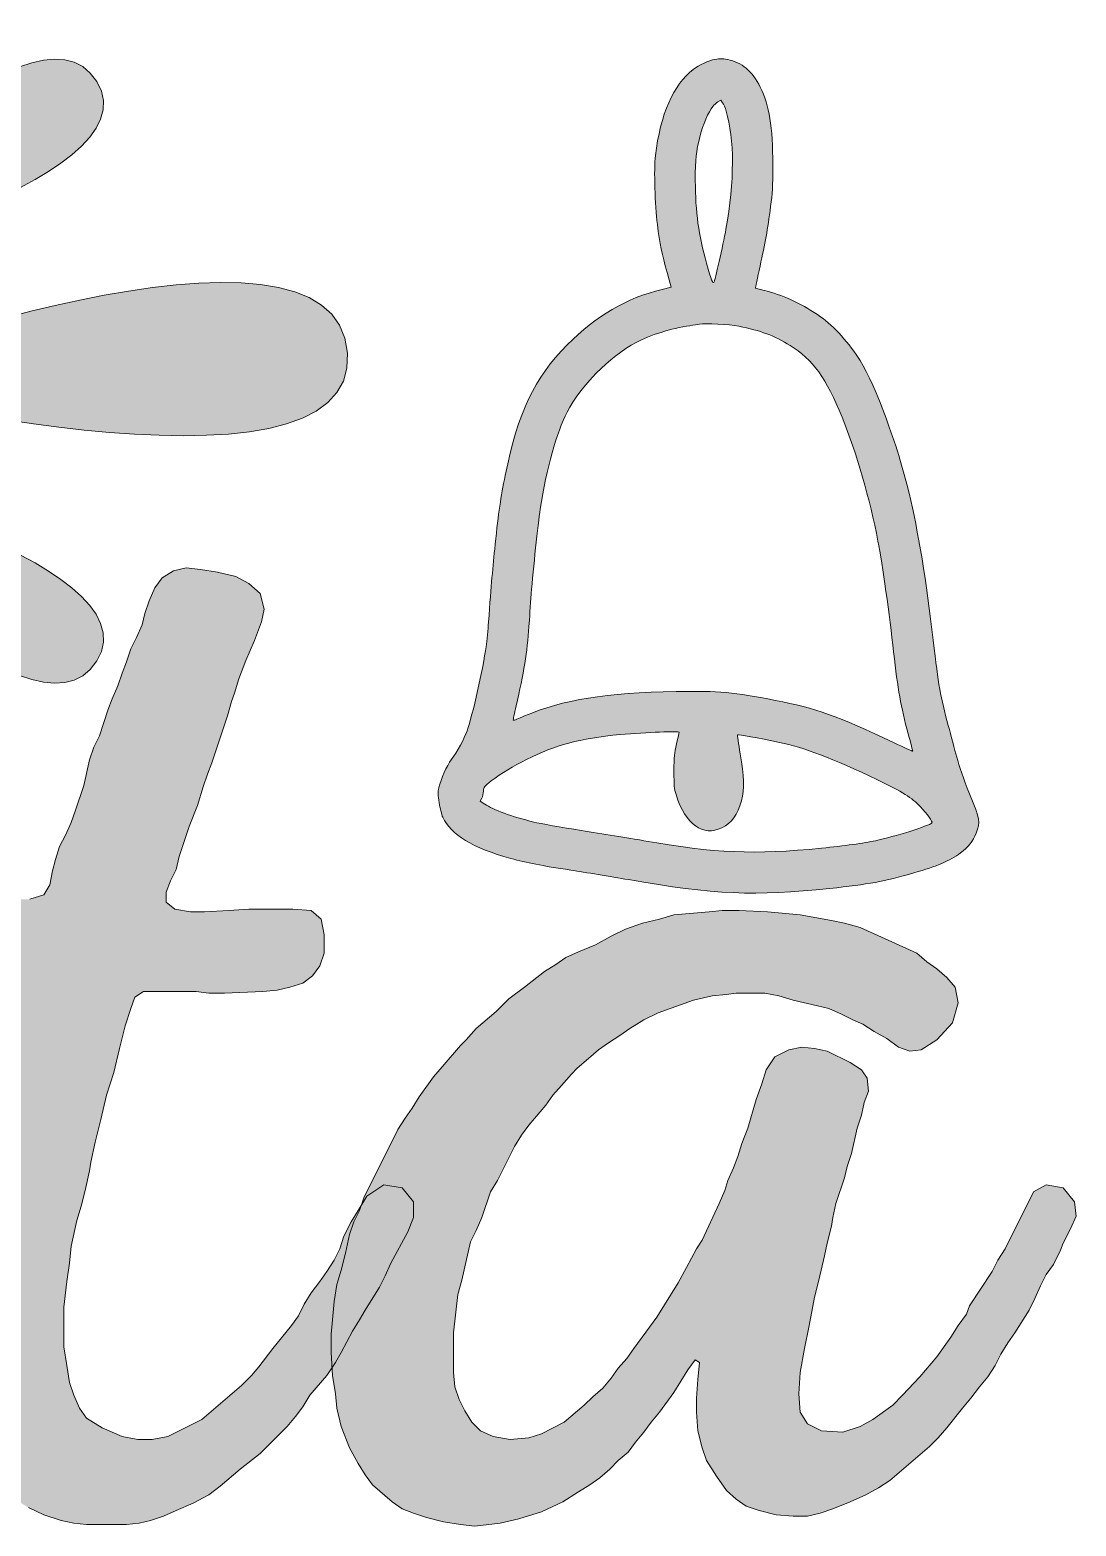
# Model space of a CAD drawing. Header units: inches. Extents: x 0.43 to 5.57, y -5.37 to -0.63.
# Drawn here: x 3.901 to 5.566, y -5.372 to -2.992 of the extents above; entities that cross this region are included whole.
import ezdxf

# ---------------------------------------------------------------- set-up
doc = ezdxf.new("R2010")
doc.units = ezdxf.units.IN
doc.header["$MEASUREMENT"] = 0
doc.layers.add('Layer 1', color=7, linetype='Continuous')

# ---------------------------------------------------------------- blocks, each defined once
blk = doc.blocks.new('block 3')
at = {"layer": 'Layer 1', "true_color": 0xcb963a}
h = blk.add_hatch(color=33, dxfattribs=at)
h.dxf.hatch_style = 2
h.paths.add_polyline_path([(4.5118, -4.8567), (4.5118, -4.8815), (4.5028, -4.9042), (4.4756, -4.9539), (4.4666, -4.9743), (4.4576, -4.9924), (4.4349, -5.0286), (4.4259, -5.0444), (4.4146, -5.0625), (4.3965, -5.0964), (4.3874, -5.1123), (4.3739, -5.1326), (4.3467, -5.1643), (4.3354, -5.1824), (4.3241, -5.1982), (4.3105, -5.2141), (4.2675, -5.257), (4.2359, -5.2819), (4.2042, -5.3091), (4.1861, -5.3226), (4.1612, -5.3362), (4.1341, -5.3475), (4.1137, -5.3565), (4.0934, -5.3633), (4.0753, -5.3679), (4.0549, -5.3701), (3.9916, -5.3701), (3.9712, -5.3679), (3.9509, -5.3633), (3.9237, -5.3543), (3.8989, -5.343), (3.8808, -5.3317), (3.8491, -5.3045), (3.8378, -5.2887), (3.8265, -5.2706), (3.8084, -5.2344), (3.8016, -5.2163), (3.7948, -5.196), (3.7903, -5.1756), (3.7858, -5.1575), (3.7858, -5.1371), (3.7835, -5.1168), (3.7835, -5.0964), (3.7812, -5.0738), (3.7812, -5.0534), (3.788, -4.9924), (3.788, -4.972), (3.7993, -4.8702), (3.8039, -4.8499), (3.8061, -4.8295), (3.8152, -4.7888), (3.8219, -4.7594), (3.8287, -4.7323), (3.8333, -4.7119), (3.8401, -4.6916), (3.8446, -4.6712), (3.8514, -4.6508), (3.8559, -4.6305), (3.8604, -4.6033), (3.8695, -4.5739), (3.883, -4.5332), (3.883, -4.5151), (3.8762, -4.5038), (3.8604, -4.4993), (3.8423, -4.497), (3.8197, -4.4925), (3.7971, -4.4835), (3.7812, -4.4631), (3.7767, -4.4427), (3.7745, -4.4201), (3.779, -4.402), (3.788, -4.3862), (3.8039, -4.3749), (3.8333, -4.3726), (3.8672, -4.3749), (3.9011, -4.3749), (3.9237, -4.3681), (3.9328, -4.3523), (3.9373, -4.3296), (3.9418, -4.3115), (3.9486, -4.2912), (3.9577, -4.2731), (3.9667, -4.2527), (3.9735, -4.2346), (3.9871, -4.1939), (3.9961, -4.1532), (4.0029, -4.1328), (4.012, -4.1148), (4.0255, -4.074), (4.0323, -4.056), (4.0414, -4.0356), (4.0482, -4.0152), (4.0549, -3.9971), (4.0617, -3.9768), (4.0708, -3.9587), (4.0798, -3.9383), (4.0843, -3.9202), (4.0911, -3.8999), (4.1002, -3.8795), (4.1115, -3.8637), (4.1296, -3.8524), (4.1499, -3.8479), (4.1726, -3.8501), (4.1997, -3.8546), (4.2291, -3.8614), (4.2495, -3.8727), (4.2675, -3.8886), (4.2743, -3.9135), (4.2698, -3.9338), (4.2585, -3.9632), (4.2449, -3.9949), (4.2336, -4.0243), (4.2268, -4.0469), (4.2223, -4.0605), (4.2155, -4.0831), (4.1906, -4.1577), (4.1839, -4.1758), (4.1771, -4.1962), (4.168, -4.2256), (4.1545, -4.2595), (4.1386, -4.307), (4.1341, -4.3274), (4.125, -4.3455), (4.1183, -4.3636), (4.1183, -4.3794), (4.1318, -4.3907), (4.1567, -4.3952), (4.1793, -4.3952), (4.2178, -4.393), (4.2495, -4.3907), (4.3196, -4.3907), (4.349, -4.393), (4.3648, -4.4065), (4.3693, -4.4314), (4.3693, -4.4608), (4.3625, -4.4812), (4.3512, -4.497), (4.3354, -4.5083), (4.3151, -4.5151), (4.2947, -4.5196), (4.2721, -4.5219), (4.211, -4.5242), (4.1861, -4.5242), (4.1658, -4.5219), (4.0821, -4.5219), (4.0685, -4.531), (4.0617, -4.549), (4.0527, -4.5762), (4.0436, -4.6124), (4.0346, -4.6508), (4.0233, -4.687), (4.0142, -4.7255), (4.0052, -4.7617), (3.9984, -4.7933), (3.9961, -4.8069), (3.9893, -4.8386), (3.9826, -4.8635), (3.9758, -4.8861), (3.9667, -4.9268), (3.9645, -4.9539), (3.9599, -4.9833), (3.9554, -5.024), (3.9554, -5.0874), (3.9599, -5.1168), (3.9645, -5.1439), (3.9712, -5.1643), (3.9803, -5.1846), (3.9916, -5.2005), (4.0165, -5.2163), (4.0482, -5.2299), (4.073, -5.2344), (4.0956, -5.2344), (4.1205, -5.2299), (4.1748, -5.2027), (4.2381, -5.1485), (4.254, -5.1326), (4.2653, -5.119), (4.2879, -5.0896), (4.3173, -5.0534), (4.3286, -5.0376), (4.3377, -5.0195), (4.349, -5.0014), (4.3625, -4.9833), (4.3739, -4.9675), (4.3852, -4.9494), (4.3942, -4.9313), (4.401, -4.9109), (4.4123, -4.8883), (4.4236, -4.8702), (4.4372, -4.8476), (4.4643, -4.8295), (4.4937, -4.8341)])
h = blk.add_hatch(color=33, dxfattribs=at)
h.dxf.hatch_style = 2
h.paths.add_polyline_path([(5.5455, -4.9223), (5.541, -4.9336), (5.5297, -4.9562), (5.5184, -4.972), (5.5093, -4.9901), (5.5003, -5.0105), (5.4912, -5.0286), (5.4686, -5.0648), (5.4573, -5.0806), (5.446, -5.0987), (5.4369, -5.1168), (5.4256, -5.1349), (5.4121, -5.1507), (5.3985, -5.1688), (5.3849, -5.1846), (5.3601, -5.2163), (5.3465, -5.2321), (5.3329, -5.2457), (5.2696, -5.3), (5.2515, -5.3113), (5.2311, -5.3226), (5.2062, -5.3339), (5.1791, -5.3452), (5.1587, -5.352), (5.1384, -5.3565), (5.1158, -5.3565), (5.0886, -5.3543), (5.0615, -5.3475), (5.0411, -5.3407), (5.0253, -5.3294), (5.0094, -5.3158), (4.9936, -5.2932), (4.9778, -5.2683), (4.971, -5.248), (4.9642, -5.2208), (4.9619, -5.1914), (4.9619, -5.1688), (4.9642, -5.1394), (4.9665, -5.1123), (4.9597, -5.1077), (4.9484, -5.1236), (4.9258, -5.1598), (4.9031, -5.1914), (4.8896, -5.2073), (4.8783, -5.2231), (4.8647, -5.2389), (4.8534, -5.2548), (4.8375, -5.2683), (4.824, -5.2819), (4.8081, -5.2955), (4.7923, -5.3068), (4.7742, -5.3181), (4.7493, -5.3339), (4.7154, -5.3498), (4.6792, -5.3611), (4.6498, -5.3679), (4.6091, -5.3724), (4.5865, -5.3701), (4.5593, -5.3656), (4.5322, -5.3588), (4.5118, -5.352), (4.4937, -5.3452), (4.4779, -5.3339), (4.4462, -5.3068), (4.4349, -5.2909), (4.4236, -5.2729), (4.41, -5.248), (4.3965, -5.2141), (4.3897, -5.1846), (4.3874, -5.162), (4.3829, -5.1326), (4.3806, -5.0964), (4.3806, -5.067), (4.3829, -5.0444), (4.3852, -5.015), (4.3897, -4.9879), (4.3965, -4.9652), (4.4033, -4.9381), (4.41, -4.9087), (4.4168, -4.8883), (4.4259, -4.8702), (4.4327, -4.8499), (4.4869, -4.7413), (4.4983, -4.7232), (4.5096, -4.7074), (4.5209, -4.6893), (4.5435, -4.6576), (4.5571, -4.6418), (4.5865, -4.6078), (4.5955, -4.5988), (4.6114, -4.5807), (4.643, -4.5536), (4.6634, -4.5332), (4.6883, -4.5151), (4.7199, -4.4902), (4.738, -4.4789), (4.7539, -4.4676), (4.7742, -4.4586), (4.8013, -4.4473), (4.8262, -4.4337), (4.8489, -4.4224), (4.876, -4.4133), (4.9031, -4.4065), (4.9258, -4.3998), (4.9823, -4.3952), (5.0027, -4.393), (5.0298, -4.393), (5.075, -4.3952), (5.1271, -4.3998), (5.1768, -4.4088), (5.1972, -4.4133), (5.2221, -4.4201), (5.3125, -4.4608), (5.3284, -4.4744), (5.3442, -4.4857), (5.3601, -4.4993), (5.3736, -4.5151), (5.3781, -4.54), (5.3691, -4.5717), (5.3442, -4.5988), (5.3193, -4.6146), (5.3012, -4.6169), (5.2831, -4.6101), (5.265, -4.5966), (5.2447, -4.5852), (5.2266, -4.5739), (5.2108, -4.5671), (5.1927, -4.5581), (5.1723, -4.549), (5.1542, -4.5445), (5.1158, -4.5355), (5.0931, -4.5287), (5.0705, -4.5242), (5.0253, -4.5242), (5.0094, -4.5264), (4.9868, -4.5287), (4.9574, -4.5355), (4.9009, -4.5558), (4.8783, -4.5671), (4.8556, -4.5807), (4.8398, -4.592), (4.8217, -4.6033), (4.8059, -4.6146), (4.79, -4.6282), (4.7719, -4.644), (4.7629, -4.6531), (4.7471, -4.6712), (4.7335, -4.687), (4.7222, -4.7029), (4.695, -4.7345), (4.6837, -4.7504), (4.6724, -4.7685), (4.6453, -4.8227), (4.634, -4.8408), (4.6204, -4.8815), (4.6114, -4.9019), (4.6023, -4.92), (4.5887, -4.9811), (4.582, -5.0037), (4.5752, -5.0648), (4.5752, -5.1281), (4.5774, -5.1507), (4.5842, -5.1711), (4.5933, -5.1892), (4.6046, -5.2073), (4.6181, -5.2208), (4.6385, -5.2299), (4.6656, -5.2344), (4.695, -5.2321), (4.7154, -5.2254), (4.7516, -5.2073), (4.7833, -5.1801), (4.7968, -5.1666), (4.8127, -5.153), (4.8262, -5.1371), (4.8375, -5.1213), (4.8511, -5.1055), (4.8624, -5.0896), (4.8873, -5.0557), (4.8986, -5.0399), (4.9325, -4.9856), (4.9461, -4.9607), (4.9619, -4.9313), (4.971, -4.9177), (4.9981, -4.8589), (5.0072, -4.8386), (5.0117, -4.8227), (5.0208, -4.8024), (5.0275, -4.7843), (5.0343, -4.7639), (5.0434, -4.739), (5.057, -4.6938), (5.066, -4.6689), (5.0728, -4.6463), (5.0864, -4.626), (5.109, -4.6146), (5.1293, -4.6101), (5.1497, -4.6124), (5.17, -4.6169), (5.2062, -4.635), (5.2243, -4.6463), (5.2334, -4.6599), (5.2356, -4.6802), (5.2289, -4.6983), (5.2243, -4.7187), (5.2175, -4.739), (5.2085, -4.7798), (5.2017, -4.8001), (5.1972, -4.8182), (5.1836, -4.8589), (5.1791, -4.8815), (5.1768, -4.8951), (5.17, -4.9223), (5.1655, -4.9426), (5.1565, -4.9811), (5.1497, -5.0082), (5.1452, -5.0308), (5.1406, -5.0557), (5.1338, -5.0896), (5.1271, -5.1281), (5.1248, -5.162), (5.1271, -5.1914), (5.1384, -5.2095), (5.161, -5.2208), (5.1949, -5.2231), (5.2221, -5.2141), (5.2424, -5.2027), (5.2741, -5.1801), (5.2899, -5.1643), (5.3171, -5.1349), (5.3442, -5.1032), (5.3668, -5.0716), (5.3781, -5.0534), (5.3917, -5.0354), (5.3962, -5.0218), (5.4324, -4.9675), (5.4415, -4.9494), (5.4528, -4.9313), (5.498, -4.8408), (5.5184, -4.8295), (5.5455, -4.8341), (5.5636, -4.8567), (5.5659, -4.8793), (5.5568, -4.8996)])
at = {"layer": 'Layer 1', "lineweight": 0}
for points in [[(4.5118, -4.8567), (4.5118, -4.8815), (4.5028, -4.9042), (4.4756, -4.9539), (4.4666, -4.9743), (4.4576, -4.9924), (4.4349, -5.0286), (4.4259, -5.0444), (4.4146, -5.0625), (4.3965, -5.0964), (4.3874, -5.1123), (4.3739, -5.1326), (4.3467, -5.1643), (4.3354, -5.1824), (4.3241, -5.1982), (4.3105, -5.2141), (4.2675, -5.257), (4.2359, -5.2819), (4.2042, -5.3091), (4.1861, -5.3226), (4.1612, -5.3362), (4.1341, -5.3475), (4.1137, -5.3565), (4.0934, -5.3633), (4.0753, -5.3679), (4.0549, -5.3701), (3.9916, -5.3701), (3.9712, -5.3679), (3.9509, -5.3633), (3.9237, -5.3543), (3.8989, -5.343)], [(3.9011, -4.3749), (3.9237, -4.3681), (3.9328, -4.3523), (3.9373, -4.3296), (3.9418, -4.3115), (3.9486, -4.2912), (3.9577, -4.2731), (3.9667, -4.2527), (3.9735, -4.2346), (3.9871, -4.1939), (3.9961, -4.1532), (4.0029, -4.1328), (4.012, -4.1148), (4.0255, -4.074), (4.0323, -4.056), (4.0414, -4.0356), (4.0482, -4.0152), (4.0549, -3.9971), (4.0617, -3.9768), (4.0708, -3.9587), (4.0798, -3.9383), (4.0843, -3.9202), (4.0911, -3.8999), (4.1002, -3.8795), (4.1115, -3.8637), (4.1296, -3.8524), (4.1499, -3.8479), (4.1726, -3.8501), (4.1997, -3.8546), (4.2291, -3.8614), (4.2495, -3.8727), (4.2675, -3.8886), (4.2743, -3.9135), (4.2698, -3.9338), (4.2585, -3.9632), (4.2449, -3.9949), (4.2336, -4.0243), (4.2268, -4.0469), (4.2223, -4.0605), (4.2155, -4.0831), (4.1906, -4.1577), (4.1839, -4.1758), (4.1771, -4.1962), (4.168, -4.2256), (4.1545, -4.2595), (4.1386, -4.307), (4.1341, -4.3274), (4.125, -4.3455), (4.1183, -4.3636), (4.1183, -4.3794), (4.1318, -4.3907), (4.1567, -4.3952), (4.1793, -4.3952), (4.2178, -4.393), (4.2495, -4.3907), (4.3196, -4.3907), (4.349, -4.393), (4.3648, -4.4065), (4.3693, -4.4314), (4.3693, -4.4608), (4.3625, -4.4812), (4.3512, -4.497), (4.3354, -4.5083), (4.3151, -4.5151), (4.2947, -4.5196), (4.2721, -4.5219), (4.211, -4.5242), (4.1861, -4.5242), (4.1658, -4.5219), (4.0821, -4.5219), (4.0685, -4.531), (4.0617, -4.549), (4.0527, -4.5762), (4.0436, -4.6124), (4.0346, -4.6508), (4.0233, -4.687), (4.0142, -4.7255), (4.0052, -4.7617), (3.9984, -4.7933), (3.9961, -4.8069), (3.9893, -4.8386), (3.9826, -4.8635), (3.9758, -4.8861), (3.9667, -4.9268), (3.9645, -4.9539), (3.9599, -4.9833), (3.9554, -5.024), (3.9554, -5.0874), (3.9599, -5.1168), (3.9645, -5.1439), (3.9712, -5.1643), (3.9803, -5.1846), (3.9916, -5.2005), (4.0165, -5.2163), (4.0482, -5.2299), (4.073, -5.2344), (4.0956, -5.2344), (4.1205, -5.2299), (4.1748, -5.2027), (4.2381, -5.1485), (4.254, -5.1326), (4.2653, -5.119), (4.2879, -5.0896), (4.3173, -5.0534), (4.3286, -5.0376), (4.3377, -5.0195), (4.349, -5.0014), (4.3625, -4.9833), (4.3739, -4.9675), (4.3852, -4.9494), (4.3942, -4.9313), (4.401, -4.9109), (4.4123, -4.8883), (4.4236, -4.8702), (4.4372, -4.8476), (4.4643, -4.8295), (4.4937, -4.8341), (4.5118, -4.8567)], [(5.5455, -4.9223), (5.541, -4.9336), (5.5297, -4.9562), (5.5184, -4.972), (5.5093, -4.9901), (5.5003, -5.0105), (5.4912, -5.0286), (5.4686, -5.0648), (5.4573, -5.0806), (5.446, -5.0987), (5.4369, -5.1168), (5.4256, -5.1349), (5.4121, -5.1507), (5.3985, -5.1688), (5.3849, -5.1846), (5.3601, -5.2163), (5.3465, -5.2321), (5.3329, -5.2457), (5.2696, -5.3), (5.2515, -5.3113), (5.2311, -5.3226), (5.2062, -5.3339), (5.1791, -5.3452), (5.1587, -5.352), (5.1384, -5.3565), (5.1158, -5.3565), (5.0886, -5.3543), (5.0615, -5.3475), (5.0411, -5.3407), (5.0253, -5.3294), (5.0094, -5.3158), (4.9936, -5.2932), (4.9778, -5.2683), (4.971, -5.248), (4.9642, -5.2208), (4.9619, -5.1914), (4.9619, -5.1688), (4.9642, -5.1394), (4.9665, -5.1123), (4.9597, -5.1077), (4.9484, -5.1236), (4.9258, -5.1598), (4.9031, -5.1914), (4.8896, -5.2073), (4.8783, -5.2231), (4.8647, -5.2389), (4.8534, -5.2548), (4.8375, -5.2683), (4.824, -5.2819), (4.8081, -5.2955), (4.7923, -5.3068), (4.7742, -5.3181), (4.7493, -5.3339), (4.7154, -5.3498), (4.6792, -5.3611), (4.6498, -5.3679), (4.6091, -5.3724), (4.5865, -5.3701), (4.5593, -5.3656), (4.5322, -5.3588), (4.5118, -5.352), (4.4937, -5.3452), (4.4779, -5.3339), (4.4462, -5.3068), (4.4349, -5.2909), (4.4236, -5.2729), (4.41, -5.248), (4.3965, -5.2141), (4.3897, -5.1846), (4.3874, -5.162), (4.3829, -5.1326), (4.3806, -5.0964), (4.3806, -5.067), (4.3829, -5.0444), (4.3852, -5.015), (4.3897, -4.9879), (4.3965, -4.9652), (4.4033, -4.9381), (4.41, -4.9087), (4.4168, -4.8883), (4.4259, -4.8702), (4.4327, -4.8499), (4.4869, -4.7413), (4.4983, -4.7232), (4.5096, -4.7074), (4.5209, -4.6893), (4.5435, -4.6576), (4.5571, -4.6418), (4.5865, -4.6078), (4.5955, -4.5988), (4.6114, -4.5807), (4.643, -4.5536), (4.6634, -4.5332), (4.6883, -4.5151), (4.7199, -4.4902), (4.738, -4.4789), (4.7539, -4.4676), (4.7742, -4.4586), (4.8013, -4.4473), (4.8262, -4.4337), (4.8489, -4.4224), (4.876, -4.4133), (4.9031, -4.4065), (4.9258, -4.3998), (4.9823, -4.3952), (5.0027, -4.393), (5.0298, -4.393), (5.075, -4.3952), (5.1271, -4.3998), (5.1768, -4.4088), (5.1972, -4.4133), (5.2221, -4.4201), (5.3125, -4.4608), (5.3284, -4.4744), (5.3442, -4.4857), (5.3601, -4.4993), (5.3736, -4.5151), (5.3781, -4.54), (5.3691, -4.5717), (5.3442, -4.5988), (5.3193, -4.6146), (5.3012, -4.6169), (5.2831, -4.6101), (5.265, -4.5966), (5.2447, -4.5852), (5.2266, -4.5739), (5.2108, -4.5671), (5.1927, -4.5581), (5.1723, -4.549), (5.1542, -4.5445), (5.1158, -4.5355), (5.0931, -4.5287), (5.0705, -4.5242), (5.0253, -4.5242), (5.0094, -4.5264), (4.9868, -4.5287), (4.9574, -4.5355), (4.9009, -4.5558), (4.8783, -4.5671), (4.8556, -4.5807), (4.8398, -4.592), (4.8217, -4.6033), (4.8059, -4.6146), (4.79, -4.6282), (4.7719, -4.644), (4.7629, -4.6531), (4.7471, -4.6712), (4.7335, -4.687), (4.7222, -4.7029), (4.695, -4.7345), (4.6837, -4.7504), (4.6724, -4.7685), (4.6453, -4.8227), (4.634, -4.8408), (4.6204, -4.8815), (4.6114, -4.9019), (4.6023, -4.92), (4.5887, -4.9811), (4.582, -5.0037), (4.5752, -5.0648), (4.5752, -5.1281), (4.5774, -5.1507), (4.5842, -5.1711), (4.5933, -5.1892), (4.6046, -5.2073), (4.6181, -5.2208), (4.6385, -5.2299), (4.6656, -5.2344), (4.695, -5.2321), (4.7154, -5.2254), (4.7516, -5.2073), (4.7833, -5.1801), (4.7968, -5.1666), (4.8127, -5.153), (4.8262, -5.1371), (4.8375, -5.1213), (4.8511, -5.1055), (4.8624, -5.0896), (4.8873, -5.0557), (4.8986, -5.0399), (4.9325, -4.9856), (4.9461, -4.9607), (4.9619, -4.9313), (4.971, -4.9177), (4.9981, -4.8589), (5.0072, -4.8386), (5.0117, -4.8227), (5.0208, -4.8024), (5.0275, -4.7843), (5.0343, -4.7639), (5.0434, -4.739), (5.057, -4.6938), (5.066, -4.6689), (5.0728, -4.6463), (5.0864, -4.626), (5.109, -4.6146), (5.1293, -4.6101), (5.1497, -4.6124), (5.17, -4.6169), (5.2062, -4.635), (5.2243, -4.6463), (5.2334, -4.6599), (5.2356, -4.6802), (5.2289, -4.6983), (5.2243, -4.7187), (5.2175, -4.739), (5.2085, -4.7798), (5.2017, -4.8001), (5.1972, -4.8182), (5.1836, -4.8589), (5.1791, -4.8815), (5.1768, -4.8951), (5.17, -4.9223), (5.1655, -4.9426), (5.1565, -4.9811), (5.1497, -5.0082), (5.1452, -5.0308), (5.1406, -5.0557), (5.1338, -5.0896), (5.1271, -5.1281), (5.1248, -5.162), (5.1271, -5.1914), (5.1384, -5.2095), (5.161, -5.2208), (5.1949, -5.2231), (5.2221, -5.2141), (5.2424, -5.2027), (5.2741, -5.1801), (5.2899, -5.1643), (5.3171, -5.1349), (5.3442, -5.1032), (5.3668, -5.0716), (5.3781, -5.0534), (5.3917, -5.0354), (5.3962, -5.0218), (5.4324, -4.9675), (5.4415, -4.9494), (5.4528, -4.9313), (5.498, -4.8408), (5.5184, -4.8295), (5.5455, -4.8341), (5.5636, -4.8567), (5.5659, -4.8793), (5.5568, -4.8996), (5.5455, -4.9223)]]:
    blk.add_lwpolyline(points, dxfattribs=at)
blk = doc.blocks.new('block 11')
at = {"layer": 'Layer 1', "true_color": 0xd32227}
h = blk.add_hatch(color=242, dxfattribs=at)
h.dxf.hatch_style = 2
edge = h.paths.add_edge_path()
edge.add_spline(control_points=[(2.0856, -3.5503), (2.0667, -3.5377), (1.2527, -3.2348), (1.2338, -3.5061), (1.2152, -3.7732), (2.0856, -3.5503), (2.0856, -3.5503)], knot_values=[0, 0, 0, 0, 1, 1, 1, 2, 2, 2, 2], degree=3, periodic=1)
at = {"layer": 'Layer 1', "lineweight": 0}
blk.add_open_spline([(2.0856, -3.5503), (2.0667, -3.5377), (1.2527, -3.2348), (1.2338, -3.5061), (1.2152, -3.7732), (2.0856, -3.5503), (2.0856, -3.5503)], degree=3, knots=[0, 0, 0, 0, 1, 1, 1, 2, 2, 2, 2], dxfattribs=at)
blk = doc.blocks.new('block 12')
at = {"layer": 'Layer 1', "true_color": 0xd32227}
h = blk.add_hatch(color=242, dxfattribs=at)
h.dxf.hatch_style = 2
edge = h.paths.add_edge_path()
edge.add_spline(control_points=[(2.1536, -3.3814), (2.1458, -3.3672), (1.7336, -2.9096), (1.6326, -3.074), (1.5332, -3.2357), (2.1536, -3.3814), (2.1536, -3.3814)], knot_values=[0, 0, 0, 0, 1, 1, 1, 2, 2, 2, 2], degree=3, periodic=1)
at = {"layer": 'Layer 1', "lineweight": 0}
blk.add_open_spline([(2.1536, -3.3814), (2.1458, -3.3672), (1.7336, -2.9096), (1.6326, -3.074), (1.5332, -3.2357), (2.1536, -3.3814), (2.1536, -3.3814)], degree=3, knots=[0, 0, 0, 0, 1, 1, 1, 2, 2, 2, 2], dxfattribs=at)
blk = doc.blocks.new('block 13')
at = {"layer": 'Layer 1', "true_color": 0xd32227}
h = blk.add_hatch(color=242, dxfattribs=at)
h.dxf.hatch_style = 2
edge = h.paths.add_edge_path()
edge.add_spline(control_points=[(2.1536, -3.6883), (2.1458, -3.7025), (1.7336, -4.1601), (1.6326, -3.9958), (1.5332, -3.834), (2.1536, -3.6883), (2.1536, -3.6883)], knot_values=[0, 0, 0, 0, 1, 1, 1, 2, 2, 2, 2], degree=3, periodic=1)
at = {"layer": 'Layer 1', "lineweight": 0}
blk.add_open_spline([(2.1536, -3.6883), (2.1458, -3.7025), (1.7336, -4.1601), (1.6326, -3.9958), (1.5332, -3.834), (2.1536, -3.6883), (2.1536, -3.6883)], degree=3, knots=[0, 0, 0, 0, 1, 1, 1, 2, 2, 2, 2], dxfattribs=at)
blk = doc.blocks.new('block 10')
at = {"layer": 'Layer 1'}
for name in ['block 12', 'block 11', 'block 13']:
    blk.add_blockref(name, (0, 0), dxfattribs=at)
blk = doc.blocks.new('block 15')
at = {"layer": 'Layer 1', "true_color": 0xd32227}
h = blk.add_hatch(color=242, dxfattribs=at)
h.dxf.hatch_style = 2
edge = h.paths.add_edge_path()
edge.add_spline(control_points=[(3.5548, -3.5503), (3.5737, -3.5377), (4.3877, -3.2348), (4.4066, -3.5061), (4.4252, -3.7732), (3.5548, -3.5503), (3.5548, -3.5503)], knot_values=[0, 0, 0, 0, 1, 1, 1, 2, 2, 2, 2], degree=3, periodic=1)
at = {"layer": 'Layer 1', "lineweight": 0}
blk.add_open_spline([(3.5548, -3.5503), (3.5737, -3.5377), (4.3877, -3.2348), (4.4066, -3.5061), (4.4252, -3.7732), (3.5548, -3.5503), (3.5548, -3.5503)], degree=3, knots=[0, 0, 0, 0, 1, 1, 1, 2, 2, 2, 2], dxfattribs=at)
blk = doc.blocks.new('block 16')
at = {"layer": 'Layer 1', "true_color": 0xd32227}
h = blk.add_hatch(color=242, dxfattribs=at)
h.dxf.hatch_style = 2
edge = h.paths.add_edge_path()
edge.add_spline(control_points=[(3.4868, -3.3814), (3.4945, -3.3672), (3.9068, -2.9096), (4.0077, -3.074), (4.1071, -3.2357), (3.4868, -3.3814), (3.4868, -3.3814)], knot_values=[0, 0, 0, 0, 1, 1, 1, 2, 2, 2, 2], degree=3, periodic=1)
at = {"layer": 'Layer 1', "lineweight": 0}
blk.add_open_spline([(3.4868, -3.3814), (3.4945, -3.3672), (3.9068, -2.9096), (4.0077, -3.074), (4.1071, -3.2357), (3.4868, -3.3814), (3.4868, -3.3814)], degree=3, knots=[0, 0, 0, 0, 1, 1, 1, 2, 2, 2, 2], dxfattribs=at)
blk = doc.blocks.new('block 17')
at = {"layer": 'Layer 1', "true_color": 0xd32227}
h = blk.add_hatch(color=242, dxfattribs=at)
h.dxf.hatch_style = 2
edge = h.paths.add_edge_path()
edge.add_spline(control_points=[(3.4868, -3.6883), (3.4945, -3.7025), (3.9068, -4.1601), (4.0077, -3.9958), (4.1071, -3.834), (3.4868, -3.6883), (3.4868, -3.6883)], knot_values=[0, 0, 0, 0, 1, 1, 1, 2, 2, 2, 2], degree=3, periodic=1)
at = {"layer": 'Layer 1', "lineweight": 0}
blk.add_open_spline([(3.4868, -3.6883), (3.4945, -3.7025), (3.9068, -4.1601), (4.0077, -3.9958), (4.1071, -3.834), (3.4868, -3.6883), (3.4868, -3.6883)], degree=3, knots=[0, 0, 0, 0, 1, 1, 1, 2, 2, 2, 2], dxfattribs=at)
blk = doc.blocks.new('block 14')
at = {"layer": 'Layer 1'}
for name in ['block 16', 'block 15', 'block 17']:
    blk.add_blockref(name, (0, 0), dxfattribs=at)
blk = doc.blocks.new('block 9')
at = {"layer": 'Layer 1'}
for name in ['block 10', 'block 14']:
    blk.add_blockref(name, (0, 0), dxfattribs=at)
blk = doc.blocks.new('block 7')
at = {"layer": 'Layer 1'}
blk.add_blockref('block 9', (0, 0), dxfattribs=at)
blk = doc.blocks.new('block 2')
at = {"layer": 'Layer 1', "true_color": 0xd32227}
h = blk.add_hatch(color=242, dxfattribs=at)
h.dxf.hatch_style = 2
edge = h.paths.add_edge_path()
edge.add_spline(control_points=[(4.9908, -3.0386), (4.9817, -3.0403), (4.9665, -3.0472), (4.9565, -3.0549), (4.9254, -3.078), (4.9043, -3.1266), (4.8966, -3.1917), (4.894, -3.2142), (4.8957, -3.2702), (4.8997, -3.3013), (4.9037, -3.3324), (4.9069, -3.3484), (4.9151, -3.3778), (4.9151, -3.3778), (4.9217, -3.4013), (4.9217, -3.4013), (4.9217, -3.4013), (4.9074, -3.4047), (4.9074, -3.4047), (4.8503, -3.4184), (4.8021, -3.4467), (4.7564, -3.4926), (4.7033, -3.5463), (4.6779, -3.6003), (4.6576, -3.7005), (4.6504, -3.7356), (4.647, -3.7593), (4.6416, -3.8101), (4.6376, -3.8495), (4.6356, -3.871), (4.631, -3.9341), (4.6302, -3.9461), (4.6285, -3.9635), (4.627, -3.9732), (4.6227, -4.0066), (4.6056, -4.0828), (4.597, -4.1068), (4.5925, -4.1197), (4.5811, -4.1405), (4.5716, -4.1531), (4.5645, -4.1625), (4.5554, -4.1833), (4.5522, -4.1973), (4.5502, -4.2053), (4.5505, -4.2085), (4.5525, -4.2216), (4.5536, -4.2299), (4.5565, -4.2402), (4.5582, -4.2444), (4.5711, -4.2724), (4.6053, -4.2933), (4.6667, -4.3101), (4.6924, -4.3173), (4.7147, -4.3215), (4.7621, -4.3287), (4.7844, -4.3321), (4.8255, -4.339), (4.8535, -4.3438), (4.9899, -4.3675), (5.0548, -4.3706), (5.1738, -4.3578), (5.2358, -4.3512), (5.2598, -4.3469), (5.3077, -4.333), (5.3449, -4.3224), (5.3649, -4.3138), (5.382, -4.3013), (5.3946, -4.2921), (5.4014, -4.283), (5.4068, -4.2696), (5.4137, -4.2516), (5.4134, -4.2496), (5.3963, -4.2073), (5.3866, -4.1831), (5.3797, -4.1631), (5.376, -4.1488), (5.3728, -4.1368), (5.3669, -4.1142), (5.3626, -4.0985), (5.35, -4.0534), (5.3469, -4.0349), (5.3386, -3.9629), (5.328, -3.871), (5.3143, -3.7876), (5.3003, -3.729), (5.2815, -3.6514), (5.2469, -3.5583), (5.2224, -3.518), (5.2061, -3.4915), (5.1798, -3.4624), (5.1593, -3.4481), (5.1327, -3.4295), (5.1033, -3.4152), (5.0745, -3.4075), (5.0645, -3.405), (5.0562, -3.4027), (5.0559, -3.4024), (5.0556, -3.4021), (5.0588, -3.3867), (5.063, -3.3678), (5.0713, -3.3304), (5.0748, -3.3105), (5.0799, -3.2728), (5.0827, -3.2519), (5.0833, -3.2416), (5.0833, -3.2068), (5.0833, -3.1451), (5.0779, -3.1126), (5.0633, -3.0826), (5.0508, -3.0575), (5.0339, -3.0429), (5.0116, -3.0389), (5.0017, -3.0372), (5.0011, -3.0372), (4.9908, -3.0386)], knot_values=[0, 0, 0, 0, 1, 1, 1, 2, 2, 2, 3, 3, 3, 4, 4, 4, 5, 5, 5, 6, 6, 6, 7, 7, 7, 8, 8, 8, 9, 9, 9, 10, 10, 10, 11, 11, 11, 12, 12, 12, 13, 13, 13, 14, 14, 14, 15, 15, 15, 16, 16, 16, 17, 17, 17, 18, 18, 18, 19, 19, 19, 20, 20, 20, 21, 21, 21, 22, 22, 22, 23, 23, 23, 24, 24, 24, 25, 25, 25, 26, 26, 26, 27, 27, 27, 28, 28, 28, 29, 29, 29, 30, 30, 30, 31, 31, 31, 32, 32, 32, 33, 33, 33, 34, 34, 34, 35, 35, 35, 36, 36, 36, 37, 37, 37, 38, 38, 38, 38], degree=3, periodic=1)
edge = h.paths.add_edge_path()
edge.add_spline(control_points=[(5.0091, -3.1209), (5.0225, -3.1643), (5.0225, -3.2334), (5.0088, -3.3087), (5.0042, -3.335), (4.9911, -3.3918), (4.9894, -3.3935), (4.9877, -3.3953), (4.9859, -3.3915), (4.978, -3.363), (4.9651, -3.3176), (4.9603, -3.2822), (4.96, -3.2316), (4.96, -3.1957), (4.9608, -3.1871), (4.9677, -3.1597), (4.9714, -3.1446), (4.9814, -3.1214), (4.9879, -3.1134), (4.9897, -3.1112), (4.9934, -3.108), (4.9959, -3.1063), (4.9959, -3.1063), (5.0005, -3.1037), (5.0005, -3.1037), (5.0005, -3.1037), (5.0031, -3.1077), (5.0031, -3.1077), (5.0051, -3.1097), (5.0076, -3.1157), (5.0091, -3.1209)], knot_values=[0, 0, 0, 0, 1, 1, 1, 2, 2, 2, 3, 3, 3, 4, 4, 4, 5, 5, 5, 6, 6, 6, 7, 7, 7, 8, 8, 8, 9, 9, 9, 10, 10, 10, 10], degree=3, periodic=1)
edge = h.paths.add_edge_path()
edge.add_spline(control_points=[(5.0291, -3.4632), (5.0636, -3.4701), (5.0859, -3.4783), (5.111, -3.4938), (5.1467, -3.5158), (5.1687, -3.5463), (5.1935, -3.608), (5.2172, -3.6668), (5.2378, -3.7376), (5.2506, -3.8053), (5.2578, -3.8421), (5.2692, -3.9229), (5.2755, -3.9815), (5.2823, -4.0417), (5.2869, -4.068), (5.2989, -4.112), (5.3029, -4.1268), (5.306, -4.1391), (5.306, -4.1394), (5.3057, -4.1396), (5.292, -4.1334), (5.2755, -4.1257), (5.1864, -4.0834), (5.1518, -4.0711), (5.0876, -4.0586), (5.0199, -4.0454), (4.9991, -4.0434), (4.9297, -4.0446), (4.8172, -4.0463), (4.7498, -4.0574), (4.6884, -4.0834), (4.6787, -4.0874), (4.671, -4.0905), (4.6704, -4.0903), (4.6701, -4.09), (4.6721, -4.0797), (4.675, -4.0674), (4.687, -4.016), (4.6924, -3.9815), (4.6953, -3.9409), (4.6961, -3.9298), (4.6978, -3.9064), (4.699, -3.8892), (4.7021, -3.849), (4.7096, -3.7793), (4.7133, -3.7542), (4.7235, -3.6885), (4.7392, -3.6331), (4.7561, -3.6), (4.7778, -3.558), (4.8226, -3.5126), (4.866, -3.4889), (4.8872, -3.4775), (4.922, -3.4666), (4.9514, -3.4624), (4.9577, -3.4615), (4.9642, -3.4604), (4.9665, -3.4601), (4.9762, -3.4581), (5.0139, -3.4604), (5.0291, -3.4632)], knot_values=[0, 0, 0, 0, 1, 1, 1, 2, 2, 2, 3, 3, 3, 4, 4, 4, 5, 5, 5, 6, 6, 6, 7, 7, 7, 8, 8, 8, 9, 9, 9, 10, 10, 10, 11, 11, 11, 12, 12, 12, 13, 13, 13, 14, 14, 14, 15, 15, 15, 16, 16, 16, 17, 17, 17, 18, 18, 18, 19, 19, 19, 20, 20, 20, 20], degree=3, periodic=1)
edge = h.paths.add_edge_path()
edge.add_spline(control_points=[(4.9343, -4.1094), (4.9343, -4.11), (4.9326, -4.1182), (4.9303, -4.1277), (4.9266, -4.1431), (4.9263, -4.1479), (4.926, -4.1711), (4.926, -4.1945), (4.9266, -4.1985), (4.9294, -4.2085), (4.9445, -4.2561), (4.9722, -4.2761), (5.0022, -4.2613), (5.0182, -4.2536), (5.0274, -4.241), (5.0333, -4.2182), (5.0382, -4.1993), (5.0379, -4.1793), (5.0316, -4.1436), (5.0288, -4.1274), (5.0268, -4.1137), (5.0271, -4.1134), (5.0279, -4.1125), (5.0613, -4.1185), (5.0939, -4.1254), (5.1324, -4.1334), (5.1778, -4.1505), (5.2501, -4.185), (5.29, -4.2042), (5.3043, -4.213), (5.3183, -4.2279), (5.3292, -4.2393), (5.338, -4.2521), (5.3366, -4.2536), (5.3323, -4.2579), (5.2763, -4.2756), (5.2469, -4.2818), (5.2284, -4.2858), (5.1972, -4.2901), (5.1607, -4.2938), (5.0536, -4.3044), (4.9914, -4.3018), (4.8783, -4.2818), (4.8552, -4.2778), (4.8101, -4.2704), (4.7787, -4.2656), (4.7472, -4.2607), (4.713, -4.2547), (4.703, -4.2521), (4.6687, -4.2439), (4.6382, -4.2327), (4.625, -4.2236), (4.625, -4.2236), (4.6179, -4.2187), (4.6179, -4.2187), (4.6179, -4.2187), (4.6202, -4.2142), (4.6202, -4.2142), (4.6216, -4.2119), (4.6227, -4.2067), (4.623, -4.2028), (4.6236, -4.1959), (4.6239, -4.1956), (4.6353, -4.1868), (4.6519, -4.1745), (4.6699, -4.1636), (4.6916, -4.1525), (4.7381, -4.1294), (4.7752, -4.1194), (4.8406, -4.1128), (4.8829, -4.1094), (4.9343, -4.1071), (4.9343, -4.1094)], knot_values=[0, 0, 0, 0, 1, 1, 1, 2, 2, 2, 3, 3, 3, 4, 4, 4, 5, 5, 5, 6, 6, 6, 7, 7, 7, 8, 8, 8, 9, 9, 9, 10, 10, 10, 11, 11, 11, 12, 12, 12, 13, 13, 13, 14, 14, 14, 15, 15, 15, 16, 16, 16, 17, 17, 17, 18, 18, 18, 19, 19, 19, 20, 20, 20, 21, 21, 21, 22, 22, 22, 23, 23, 23, 24, 24, 24, 24], degree=3, periodic=1)
at = {"layer": 'Layer 1', "lineweight": 0}
for points, knots in [([(4.9908, -3.0386), (4.9817, -3.0403), (4.9665, -3.0472), (4.9565, -3.0549), (4.9254, -3.078), (4.9043, -3.1266), (4.8966, -3.1917), (4.894, -3.2142), (4.8957, -3.2702), (4.8997, -3.3013), (4.9037, -3.3324), (4.9069, -3.3484), (4.9151, -3.3778), (4.9151, -3.3778), (4.9217, -3.4013), (4.9217, -3.4013), (4.9217, -3.4013), (4.9074, -3.4047), (4.9074, -3.4047), (4.8503, -3.4184), (4.8021, -3.4467), (4.7564, -3.4926), (4.7033, -3.5463), (4.6779, -3.6003), (4.6576, -3.7005), (4.6504, -3.7356), (4.647, -3.7593), (4.6416, -3.8101), (4.6376, -3.8495), (4.6356, -3.871), (4.631, -3.9341), (4.6302, -3.9461), (4.6285, -3.9635), (4.627, -3.9732), (4.6227, -4.0066), (4.6056, -4.0828), (4.597, -4.1068), (4.5925, -4.1197), (4.5811, -4.1405), (4.5716, -4.1531), (4.5645, -4.1625), (4.5554, -4.1833), (4.5522, -4.1973), (4.5502, -4.2053), (4.5505, -4.2085), (4.5525, -4.2216), (4.5536, -4.2299), (4.5565, -4.2402), (4.5582, -4.2444), (4.5711, -4.2724), (4.6053, -4.2933), (4.6667, -4.3101), (4.6924, -4.3173), (4.7147, -4.3215), (4.7621, -4.3287), (4.7844, -4.3321), (4.8255, -4.339), (4.8535, -4.3438), (4.9899, -4.3675), (5.0548, -4.3706), (5.1738, -4.3578), (5.2358, -4.3512), (5.2598, -4.3469), (5.3077, -4.333), (5.3449, -4.3224), (5.3649, -4.3138), (5.382, -4.3013), (5.3946, -4.2921), (5.4014, -4.283), (5.4068, -4.2696), (5.4137, -4.2516), (5.4134, -4.2496), (5.3963, -4.2073), (5.3866, -4.1831), (5.3797, -4.1631), (5.376, -4.1488), (5.3728, -4.1368), (5.3669, -4.1142), (5.3626, -4.0985), (5.35, -4.0534), (5.3469, -4.0349), (5.3386, -3.9629), (5.328, -3.871), (5.3143, -3.7876), (5.3003, -3.729), (5.2815, -3.6514), (5.2469, -3.5583), (5.2224, -3.518), (5.2061, -3.4915), (5.1798, -3.4624), (5.1593, -3.4481), (5.1327, -3.4295), (5.1033, -3.4152), (5.0745, -3.4075), (5.0645, -3.405), (5.0562, -3.4027), (5.0559, -3.4024), (5.0556, -3.4021), (5.0588, -3.3867), (5.063, -3.3678), (5.0713, -3.3304), (5.0748, -3.3105), (5.0799, -3.2728), (5.0827, -3.2519), (5.0833, -3.2416), (5.0833, -3.2068), (5.0833, -3.1451), (5.0779, -3.1126), (5.0633, -3.0826), (5.0508, -3.0575), (5.0339, -3.0429), (5.0116, -3.0389), (5.0017, -3.0372), (5.0011, -3.0372), (4.9908, -3.0386)], [0, 0, 0, 0, 1, 1, 1, 2, 2, 2, 3, 3, 3, 4, 4, 4, 5, 5, 5, 6, 6, 6, 7, 7, 7, 8, 8, 8, 9, 9, 9, 10, 10, 10, 11, 11, 11, 12, 12, 12, 13, 13, 13, 14, 14, 14, 15, 15, 15, 16, 16, 16, 17, 17, 17, 18, 18, 18, 19, 19, 19, 20, 20, 20, 21, 21, 21, 22, 22, 22, 23, 23, 23, 24, 24, 24, 25, 25, 25, 26, 26, 26, 27, 27, 27, 28, 28, 28, 29, 29, 29, 30, 30, 30, 31, 31, 31, 32, 32, 32, 33, 33, 33, 34, 34, 34, 35, 35, 35, 36, 36, 36, 37, 37, 37, 38, 38, 38, 38]), ([(5.0091, -3.1209), (5.0225, -3.1643), (5.0225, -3.2334), (5.0088, -3.3087), (5.0042, -3.335), (4.9911, -3.3918), (4.9894, -3.3935), (4.9877, -3.3953), (4.9859, -3.3915), (4.978, -3.363), (4.9651, -3.3176), (4.9603, -3.2822), (4.96, -3.2316), (4.96, -3.1957), (4.9608, -3.1871), (4.9677, -3.1597), (4.9714, -3.1446), (4.9814, -3.1214), (4.9879, -3.1134), (4.9897, -3.1112), (4.9934, -3.108), (4.9959, -3.1063), (4.9959, -3.1063), (5.0005, -3.1037), (5.0005, -3.1037), (5.0005, -3.1037), (5.0031, -3.1077), (5.0031, -3.1077), (5.0051, -3.1097), (5.0076, -3.1157), (5.0091, -3.1209)], [0, 0, 0, 0, 1, 1, 1, 2, 2, 2, 3, 3, 3, 4, 4, 4, 5, 5, 5, 6, 6, 6, 7, 7, 7, 8, 8, 8, 9, 9, 9, 10, 10, 10, 10]), ([(5.0291, -3.4632), (5.0636, -3.4701), (5.0859, -3.4783), (5.111, -3.4938), (5.1467, -3.5158), (5.1687, -3.5463), (5.1935, -3.608), (5.2172, -3.6668), (5.2378, -3.7376), (5.2506, -3.8053), (5.2578, -3.8421), (5.2692, -3.9229), (5.2755, -3.9815), (5.2823, -4.0417), (5.2869, -4.068), (5.2989, -4.112), (5.3029, -4.1268), (5.306, -4.1391), (5.306, -4.1394), (5.3057, -4.1396), (5.292, -4.1334), (5.2755, -4.1257), (5.1864, -4.0834), (5.1518, -4.0711), (5.0876, -4.0586), (5.0199, -4.0454), (4.9991, -4.0434), (4.9297, -4.0446), (4.8172, -4.0463), (4.7498, -4.0574), (4.6884, -4.0834), (4.6787, -4.0874), (4.671, -4.0905), (4.6704, -4.0903), (4.6701, -4.09), (4.6721, -4.0797), (4.675, -4.0674), (4.687, -4.016), (4.6924, -3.9815), (4.6953, -3.9409), (4.6961, -3.9298), (4.6978, -3.9064), (4.699, -3.8892), (4.7021, -3.849), (4.7096, -3.7793), (4.7133, -3.7542), (4.7235, -3.6885), (4.7392, -3.6331), (4.7561, -3.6), (4.7778, -3.558), (4.8226, -3.5126), (4.866, -3.4889), (4.8872, -3.4775), (4.922, -3.4666), (4.9514, -3.4624), (4.9577, -3.4615), (4.9642, -3.4604), (4.9665, -3.4601), (4.9762, -3.4581), (5.0139, -3.4604), (5.0291, -3.4632)], [0, 0, 0, 0, 1, 1, 1, 2, 2, 2, 3, 3, 3, 4, 4, 4, 5, 5, 5, 6, 6, 6, 7, 7, 7, 8, 8, 8, 9, 9, 9, 10, 10, 10, 11, 11, 11, 12, 12, 12, 13, 13, 13, 14, 14, 14, 15, 15, 15, 16, 16, 16, 17, 17, 17, 18, 18, 18, 19, 19, 19, 20, 20, 20, 20]), ([(4.9343, -4.1094), (4.9343, -4.11), (4.9326, -4.1182), (4.9303, -4.1277), (4.9266, -4.1431), (4.9263, -4.1479), (4.926, -4.1711), (4.926, -4.1945), (4.9266, -4.1985), (4.9294, -4.2085), (4.9445, -4.2561), (4.9722, -4.2761), (5.0022, -4.2613), (5.0182, -4.2536), (5.0274, -4.241), (5.0333, -4.2182), (5.0382, -4.1993), (5.0379, -4.1793), (5.0316, -4.1436), (5.0288, -4.1274), (5.0268, -4.1137), (5.0271, -4.1134), (5.0279, -4.1125), (5.0613, -4.1185), (5.0939, -4.1254), (5.1324, -4.1334), (5.1778, -4.1505), (5.2501, -4.185), (5.29, -4.2042), (5.3043, -4.213), (5.3183, -4.2279), (5.3292, -4.2393), (5.338, -4.2521), (5.3366, -4.2536), (5.3323, -4.2579), (5.2763, -4.2756), (5.2469, -4.2818), (5.2284, -4.2858), (5.1972, -4.2901), (5.1607, -4.2938), (5.0536, -4.3044), (4.9914, -4.3018), (4.8783, -4.2818), (4.8552, -4.2778), (4.8101, -4.2704), (4.7787, -4.2656), (4.7472, -4.2607), (4.713, -4.2547), (4.703, -4.2521), (4.6687, -4.2439), (4.6382, -4.2327), (4.625, -4.2236), (4.625, -4.2236), (4.6179, -4.2187), (4.6179, -4.2187), (4.6179, -4.2187), (4.6202, -4.2142), (4.6202, -4.2142), (4.6216, -4.2119), (4.6227, -4.2067), (4.623, -4.2028), (4.6236, -4.1959), (4.6239, -4.1956), (4.6353, -4.1868), (4.6519, -4.1745), (4.6699, -4.1636), (4.6916, -4.1525), (4.7381, -4.1294), (4.7752, -4.1194), (4.8406, -4.1128), (4.8829, -4.1094), (4.9343, -4.1071), (4.9343, -4.1094)], [0, 0, 0, 0, 1, 1, 1, 2, 2, 2, 3, 3, 3, 4, 4, 4, 5, 5, 5, 6, 6, 6, 7, 7, 7, 8, 8, 8, 9, 9, 9, 10, 10, 10, 11, 11, 11, 12, 12, 12, 13, 13, 13, 14, 14, 14, 15, 15, 15, 16, 16, 16, 17, 17, 17, 18, 18, 18, 19, 19, 19, 20, 20, 20, 21, 21, 21, 22, 22, 22, 23, 23, 23, 24, 24, 24, 24])]:
    blk.add_open_spline(points, degree=3, knots=knots, dxfattribs=at)
at = {"layer": 'Layer 1'}
for name in ['block 7', 'block 3']:
    blk.add_blockref(name, (0, 0), dxfattribs=at)

msp = doc.modelspace()

# ---------------------------------------------------------------- block references
at = {"layer": 'Layer 1'}
msp.add_blockref('block 2', (0, 0), dxfattribs=at)

doc.saveas('drawing.dxf')
